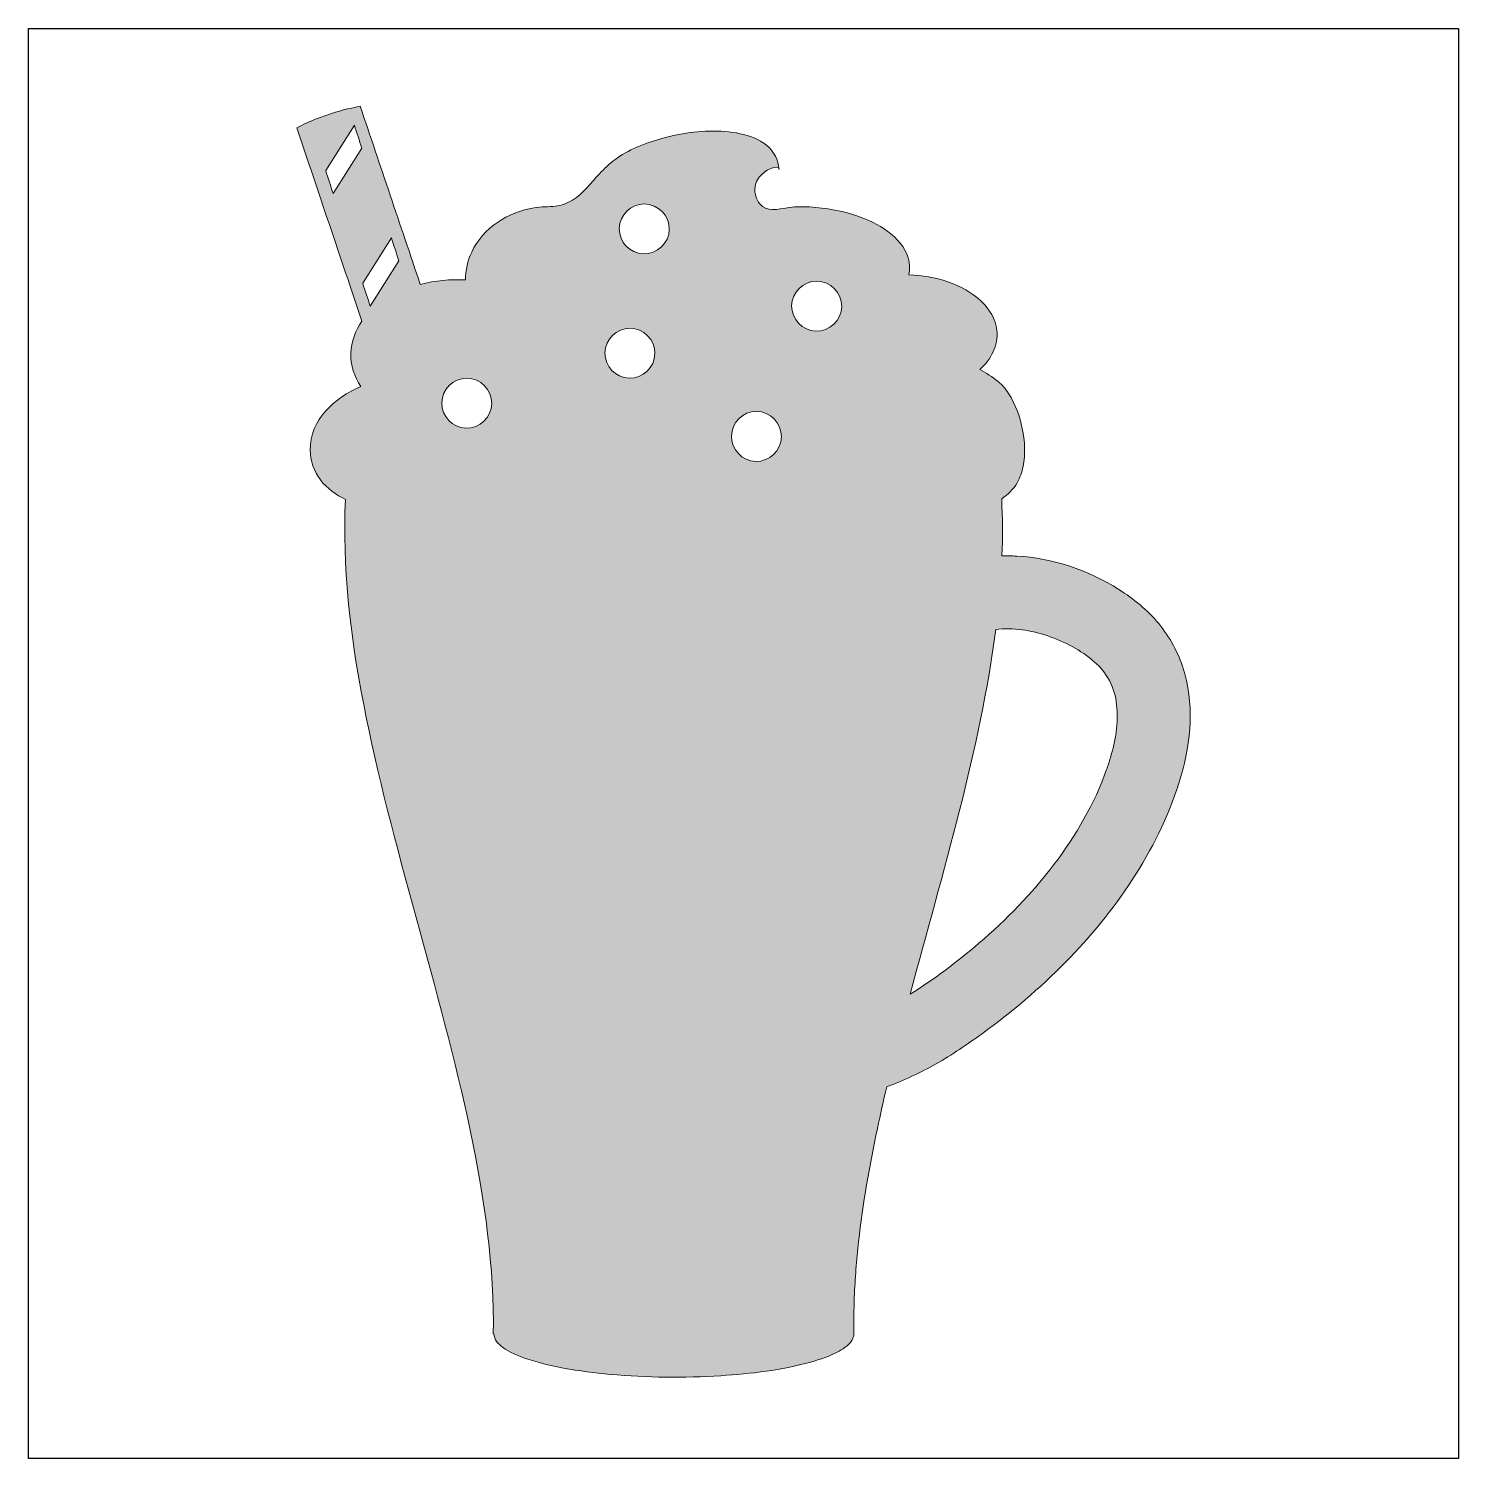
# Model space of a CAD drawing. Header units: inches. Extents: x 0 to 114, y 0 to 114.
import ezdxf

# ---------------------------------------------------------------- set-up
doc = ezdxf.new("R2010")
doc.units = ezdxf.units.IN
doc.header["$MEASUREMENT"] = 0
doc.layers.add('Image Background', color=7, linetype='Continuous')
doc.layers.add('Layer 1', color=7, linetype='Continuous')
picture_1 = doc.add_image_def('image1.png', size_in_pixel=(1350, 1350))

msp = doc.modelspace()

# ---------------------------------------------------------------- hatches: boundary and pattern name
at = {"layer": 'Layer 1', "true_color": 0xd7b276}
h = msp.add_hatch(color=43, dxfattribs=at)
h.dxf.hatch_style = 2
edge = h.paths.add_edge_path()
edge.add_spline(control_points=[(90.34, 66.73), (89.44, 67.82), (88.34, 68.71), (87.15, 69.46), (84.72, 71), (81.87, 71.98), (78.99, 72.13), (78.6, 72.15), (78.2, 72.16), (77.81, 72.15), (77.87, 73.68), (77.86, 75.21), (77.79, 76.71), (78.29, 77.05), (78.73, 77.48), (79.03, 78), (79.25, 78.4), (79.4, 78.84), (79.5, 79.29), (79.7, 80.29), (79.65, 81.34), (79.44, 82.33), (79.24, 83.31), (78.89, 84.28), (78.34, 85.12), (78.11, 85.48), (77.83, 85.83), (77.5, 86.1), (77.05, 86.46), (76.54, 86.77), (76.05, 87.05), (76.93, 87.85), (77.55, 88.97), (77.41, 90.18), (77.31, 91.08), (76.81, 91.87), (76.17, 92.48), (74.66, 93.93), (72.43, 94.53), (70.38, 94.62), (70.77, 96.55), (69.07, 98.02), (67.52, 98.79), (66.47, 99.32), (65.32, 99.65), (64.16, 99.85), (63.51, 99.96), (62.85, 100.03), (62.19, 100.05), (61.67, 100.08), (61.16, 100.06), (60.64, 99.98), (59.93, 99.86), (58.98, 99.61), (58.46, 100.28), (58.18, 100.64), (58.01, 101.19), (58.07, 101.64), (58.12, 102.04), (58.35, 102.4), (58.65, 102.67), (58.89, 102.89), (59.19, 103.09), (59.51, 103.18), (59.66, 103.22), (59.98, 103.27), (60, 103.04), (59.93, 103.8), (59.59, 104.49), (59, 104.98), (58.39, 105.47), (57.63, 105.74), (56.88, 105.9), (55.28, 106.23), (53.57, 106.14), (51.98, 105.84), (50.83, 105.62), (49.69, 105.28), (48.61, 104.81), (48, 104.54), (47.4, 104.22), (46.86, 103.82), (46.41, 103.49), (46.01, 103.1), (45.63, 102.69), (44.95, 101.96), (44.34, 101.13), (43.49, 100.59), (43.07, 100.33), (42.6, 100.16), (42.11, 100.1), (41.83, 100.06), (41.56, 100.07), (41.28, 100.06), (40.99, 100.05), (40.7, 100.02), (40.41, 99.97), (38.32, 99.64), (36.33, 98.38), (35.42, 96.43), (35.09, 95.74), (34.93, 94.98), (34.93, 94.21), (33.71, 94.28), (32.49, 94.16), (31.31, 93.85), (29.71, 98.6), (28.11, 103.35), (26.51, 108.09), (24.67, 107.74), (23.12, 107.22), (21.44, 106.38), (23.17, 101.22), (24.91, 96.06), (26.65, 90.9), (26.12, 90.15), (25.79, 89.27), (25.76, 88.34), (25.73, 87.39), (26.04, 86.47), (26.56, 85.68), (24.48, 84.8), (22.49, 83.03), (22.51, 80.61), (22.52, 79.75), (22.81, 78.91), (23.33, 78.22), (23.85, 77.54), (24.56, 77.02), (25.33, 76.66), (24.29, 55.54), (37.49, 30.88), (37.15, 9.95), (37.17, 9.95), (37.18, 9.95), (37.2, 9.95), (37.2, 9.5), (37.55, 9.14), (37.89, 8.89), (38.46, 8.47), (39.15, 8.19), (39.82, 7.96), (40.78, 7.64), (41.77, 7.41), (42.76, 7.22), (44, 6.99), (45.26, 6.83), (46.51, 6.72), (49.44, 6.45), (52.39, 6.43), (55.33, 6.61), (57.74, 6.77), (60.18, 7.05), (62.52, 7.7), (63.3, 7.92), (64.08, 8.18), (64.79, 8.58), (65.22, 8.81), (65.7, 9.13), (65.9, 9.6), (65.94, 9.69), (65.96, 9.78), (65.97, 9.87), (66, 10.15), (65.97, 10.45), (65.97, 10.73), (65.97, 11.45), (65.98, 12.18), (66.01, 12.9), (66.07, 14.38), (66.19, 15.85), (66.35, 17.32), (66.69, 20.36), (67.22, 23.38), (67.86, 26.38), (68.09, 27.49), (68.34, 28.6), (68.6, 29.7), (69.95, 30.23), (71.28, 30.82), (72.55, 31.54), (73.82, 32.26), (75.03, 33.1), (76.22, 33.95), (78.59, 35.67), (80.84, 37.58), (82.89, 39.67), (84.88, 41.68), (86.69, 43.88), (88.23, 46.25), (89.79, 48.65), (91.1, 51.25), (91.96, 53.98), (92.84, 56.78), (93.22, 59.84), (92.43, 62.72), (92.4, 62.83), (92.36, 62.95), (92.33, 63.07), (91.91, 64.41), (91.23, 65.65), (90.34, 66.73)], knot_values=[0, 0, 0, 0, 1, 1, 1, 2, 2, 2, 3, 3, 3, 4, 4, 4, 5, 5, 5, 6, 6, 6, 7, 7, 7, 8, 8, 8, 9, 9, 9, 10, 10, 10, 11, 11, 11, 12, 12, 12, 13, 13, 13, 14, 14, 14, 15, 15, 15, 16, 16, 16, 17, 17, 17, 18, 18, 18, 19, 19, 19, 20, 20, 20, 21, 21, 21, 22, 22, 22, 23, 23, 23, 24, 24, 24, 25, 25, 25, 26, 26, 26, 27, 27, 27, 28, 28, 28, 29, 29, 29, 30, 30, 30, 31, 31, 31, 32, 32, 32, 33, 33, 33, 34, 34, 34, 35, 35, 35, 36, 36, 36, 37, 37, 37, 38, 38, 38, 39, 39, 39, 40, 40, 40, 41, 41, 41, 42, 42, 42, 43, 43, 43, 44, 44, 44, 45, 45, 45, 46, 46, 46, 47, 47, 47, 48, 48, 48, 49, 49, 49, 50, 50, 50, 51, 51, 51, 52, 52, 52, 53, 53, 53, 54, 54, 54, 55, 55, 55, 56, 56, 56, 57, 57, 57, 58, 58, 58, 59, 59, 59, 60, 60, 60, 61, 61, 61, 62, 62, 62, 63, 63, 63, 64, 64, 64, 65, 65, 65, 66, 66, 66, 67, 67, 67, 67], degree=3, periodic=1)
edge = h.paths.add_edge_path()
edge.add_spline(control_points=[(65, 92.08), (64.98, 90.98), (64.03, 90.08), (62.93, 90.12), (61.86, 90.15), (60.99, 91.07), (61, 92.15), (61.02, 93.22), (61.93, 94.11), (63, 94.11), (64.1, 94.11), (65.01, 93.18), (65, 92.08)], knot_values=[0, 0, 0, 0, 1, 1, 1, 2, 2, 2, 3, 3, 3, 4, 4, 4, 4], degree=3, periodic=1)
edge = h.paths.add_edge_path()
edge.add_spline(control_points=[(60.18, 81.67), (60.16, 80.57), (59.22, 79.67), (58.12, 79.7), (57.04, 79.74), (56.17, 80.66), (56.19, 81.73), (56.21, 82.81), (57.11, 83.7), (58.19, 83.7), (59.29, 83.7), (60.2, 82.77), (60.18, 81.67)], knot_values=[0, 0, 0, 0, 1, 1, 1, 2, 2, 2, 3, 3, 3, 4, 4, 4, 4], degree=3, periodic=1)
edge = h.paths.add_edge_path()
edge.add_spline(control_points=[(51.22, 98.25), (51.2, 97.15), (50.25, 96.25), (49.15, 96.29), (48.08, 96.32), (47.2, 97.24), (47.22, 98.32), (47.24, 99.4), (48.14, 100.28), (49.22, 100.28), (50.32, 100.28), (51.23, 99.35), (51.22, 98.25)], knot_values=[0, 0, 0, 0, 1, 1, 1, 2, 2, 2, 3, 3, 3, 4, 4, 4, 4], degree=3, periodic=1)
edge = h.paths.add_edge_path()
edge.add_spline(control_points=[(50.07, 88.32), (50.05, 87.21), (49.1, 86.32), (48, 86.35), (46.93, 86.39), (46.06, 87.31), (46.07, 88.38), (46.09, 89.46), (47, 90.35), (48.07, 90.35), (49.17, 90.35), (50.08, 89.42), (50.07, 88.32)], knot_values=[0, 0, 0, 0, 1, 1, 1, 2, 2, 2, 3, 3, 3, 4, 4, 4, 4], degree=3, periodic=1)
edge = h.paths.add_edge_path()
edge.add_spline(control_points=[(37.02, 84.32), (37, 83.22), (36.06, 82.32), (34.96, 82.36), (33.88, 82.39), (33.01, 83.31), (33.03, 84.39), (33.04, 85.46), (33.95, 86.35), (35.02, 86.35), (36.12, 86.35), (37.04, 85.42), (37.02, 84.32)], knot_values=[0, 0, 0, 0, 1, 1, 1, 2, 2, 2, 3, 3, 3, 4, 4, 4, 4], degree=3, periodic=1)
edge = h.paths.add_edge_path()
edge.add_spline(control_points=[(29.6, 95.74), (29.6, 95.74), (27.31, 92.11), (27.31, 92.11), (27.11, 92.72), (26.91, 93.34), (26.71, 93.95), (26.71, 93.95), (29, 97.58), (29, 97.58), (29.2, 96.97), (29.4, 96.36), (29.6, 95.74)], knot_values=[0, 0, 0, 0, 1, 1, 1, 2, 2, 2, 3, 3, 3, 4, 4, 4, 4], degree=3, periodic=1)
edge = h.paths.add_edge_path()
edge.add_spline(control_points=[(23.75, 102.95), (23.75, 102.95), (26.04, 106.58), (26.04, 106.58), (26.24, 105.97), (26.44, 105.36), (26.64, 104.75), (26.64, 104.75), (24.35, 101.11), (24.35, 101.11), (24.15, 101.73), (23.95, 102.34), (23.75, 102.95)], knot_values=[0, 0, 0, 0, 1, 1, 1, 2, 2, 2, 3, 3, 3, 4, 4, 4, 4], degree=3, periodic=1)
edge = h.paths.add_edge_path()
edge.add_spline(control_points=[(81.97, 47.48), (80.22, 45.16), (78.17, 43.07), (75.97, 41.18), (74.23, 39.69), (72.4, 38.32), (70.47, 37.1), (73.09, 46.87), (76.1, 56.78), (77.31, 66.25), (78.7, 66.45), (80.15, 66.2), (81.48, 65.75), (82.81, 65.3), (84.13, 64.61), (85.19, 63.68), (85.68, 63.26), (86.1, 62.75), (86.4, 62.18), (86.72, 61.58), (86.91, 60.91), (86.98, 60.23), (87.15, 58.81), (86.88, 57.36), (86.48, 56.01), (86.39, 55.69), (86.29, 55.38), (86.18, 55.07), (85.21, 52.34), (83.72, 49.79), (81.97, 47.48)], knot_values=[0, 0, 0, 0, 1, 1, 1, 2, 2, 2, 3, 3, 3, 4, 4, 4, 5, 5, 5, 6, 6, 6, 7, 7, 7, 8, 8, 8, 9, 9, 9, 10, 10, 10, 10], degree=3, periodic=1)

# ---------------------------------------------------------------- linework, layer by layer
at = {"layer": 'Layer 1', "lineweight": 0}
for points, knots in [([(90.34, 66.73), (89.44, 67.82), (88.34, 68.71), (87.15, 69.46), (84.72, 71), (81.87, 71.98), (78.99, 72.13), (78.6, 72.15), (78.2, 72.16), (77.81, 72.15), (77.87, 73.68), (77.86, 75.21), (77.79, 76.71), (78.29, 77.05), (78.73, 77.48), (79.03, 78), (79.25, 78.4), (79.4, 78.84), (79.5, 79.29), (79.7, 80.29), (79.65, 81.34), (79.44, 82.33), (79.24, 83.31), (78.89, 84.28), (78.34, 85.12), (78.11, 85.48), (77.83, 85.83), (77.5, 86.1), (77.05, 86.46), (76.54, 86.77), (76.05, 87.05), (76.93, 87.85), (77.55, 88.97), (77.41, 90.18), (77.31, 91.08), (76.81, 91.87), (76.17, 92.48), (74.66, 93.93), (72.43, 94.53), (70.38, 94.62), (70.77, 96.55), (69.07, 98.02), (67.52, 98.79), (66.47, 99.32), (65.32, 99.65), (64.16, 99.85), (63.51, 99.96), (62.85, 100.03), (62.19, 100.05), (61.67, 100.08), (61.16, 100.06), (60.64, 99.98), (59.93, 99.86), (58.98, 99.61), (58.46, 100.28), (58.18, 100.64), (58.01, 101.19), (58.07, 101.64), (58.12, 102.04), (58.35, 102.4), (58.65, 102.67), (58.89, 102.89), (59.19, 103.09), (59.51, 103.18), (59.66, 103.22), (59.98, 103.27), (60, 103.04), (59.93, 103.8), (59.59, 104.49), (59, 104.98), (58.39, 105.47), (57.63, 105.74), (56.88, 105.9), (55.28, 106.23), (53.57, 106.14), (51.98, 105.84), (50.83, 105.62), (49.69, 105.28), (48.61, 104.81), (48, 104.54), (47.4, 104.22), (46.86, 103.82), (46.41, 103.49), (46.01, 103.1), (45.63, 102.69), (44.95, 101.96), (44.34, 101.13), (43.49, 100.59), (43.07, 100.33), (42.6, 100.16), (42.11, 100.1), (41.83, 100.06), (41.56, 100.07), (41.28, 100.06), (40.99, 100.05), (40.7, 100.02), (40.41, 99.97), (38.32, 99.64), (36.33, 98.38), (35.42, 96.43), (35.09, 95.74), (34.93, 94.98), (34.93, 94.21), (33.71, 94.28), (32.49, 94.16), (31.31, 93.85), (29.71, 98.6), (28.11, 103.35), (26.51, 108.09), (24.67, 107.74), (23.12, 107.22), (21.44, 106.38), (23.17, 101.22), (24.91, 96.06), (26.65, 90.9), (26.12, 90.15), (25.79, 89.27), (25.76, 88.34), (25.73, 87.39), (26.04, 86.47), (26.56, 85.68), (24.48, 84.8), (22.49, 83.03), (22.51, 80.61), (22.52, 79.75), (22.81, 78.91), (23.33, 78.22), (23.85, 77.54), (24.56, 77.02), (25.33, 76.66), (24.29, 55.54), (37.49, 30.88), (37.15, 9.95), (37.17, 9.95), (37.18, 9.95), (37.2, 9.95), (37.2, 9.5), (37.55, 9.14), (37.89, 8.89), (38.46, 8.47), (39.15, 8.19), (39.82, 7.96), (40.78, 7.64), (41.77, 7.41), (42.76, 7.22), (44, 6.99), (45.26, 6.83), (46.51, 6.72), (49.44, 6.45), (52.39, 6.43), (55.33, 6.61), (57.74, 6.77), (60.18, 7.05), (62.52, 7.7), (63.3, 7.92), (64.08, 8.18), (64.79, 8.58), (65.22, 8.81), (65.7, 9.13), (65.9, 9.6), (65.94, 9.69), (65.96, 9.78), (65.97, 9.87), (66, 10.15), (65.97, 10.45), (65.97, 10.73), (65.97, 11.45), (65.98, 12.18), (66.01, 12.9), (66.07, 14.38), (66.19, 15.85), (66.35, 17.32), (66.69, 20.36), (67.22, 23.38), (67.86, 26.38), (68.09, 27.49), (68.34, 28.6), (68.6, 29.7), (69.95, 30.23), (71.28, 30.82), (72.55, 31.54), (73.82, 32.26), (75.03, 33.1), (76.22, 33.95), (78.59, 35.67), (80.84, 37.58), (82.89, 39.67), (84.88, 41.68), (86.69, 43.88), (88.23, 46.25), (89.79, 48.65), (91.1, 51.25), (91.96, 53.98), (92.84, 56.78), (93.22, 59.84), (92.43, 62.72), (92.4, 62.83), (92.36, 62.95), (92.33, 63.07), (91.91, 64.41), (91.23, 65.65), (90.34, 66.73)], [0, 0, 0, 0, 1, 1, 1, 2, 2, 2, 3, 3, 3, 4, 4, 4, 5, 5, 5, 6, 6, 6, 7, 7, 7, 8, 8, 8, 9, 9, 9, 10, 10, 10, 11, 11, 11, 12, 12, 12, 13, 13, 13, 14, 14, 14, 15, 15, 15, 16, 16, 16, 17, 17, 17, 18, 18, 18, 19, 19, 19, 20, 20, 20, 21, 21, 21, 22, 22, 22, 23, 23, 23, 24, 24, 24, 25, 25, 25, 26, 26, 26, 27, 27, 27, 28, 28, 28, 29, 29, 29, 30, 30, 30, 31, 31, 31, 32, 32, 32, 33, 33, 33, 34, 34, 34, 35, 35, 35, 36, 36, 36, 37, 37, 37, 38, 38, 38, 39, 39, 39, 40, 40, 40, 41, 41, 41, 42, 42, 42, 43, 43, 43, 44, 44, 44, 45, 45, 45, 46, 46, 46, 47, 47, 47, 48, 48, 48, 49, 49, 49, 50, 50, 50, 51, 51, 51, 52, 52, 52, 53, 53, 53, 54, 54, 54, 55, 55, 55, 56, 56, 56, 57, 57, 57, 58, 58, 58, 59, 59, 59, 60, 60, 60, 61, 61, 61, 62, 62, 62, 63, 63, 63, 64, 64, 64, 65, 65, 65, 66, 66, 66, 67, 67, 67, 67]), ([(23.75, 102.95), (23.75, 102.95), (26.04, 106.58), (26.04, 106.58), (26.24, 105.97), (26.44, 105.36), (26.64, 104.75), (26.64, 104.75), (24.35, 101.11), (24.35, 101.11), (24.15, 101.73), (23.95, 102.34), (23.75, 102.95)], [0, 0, 0, 0, 1, 1, 1, 2, 2, 2, 3, 3, 3, 4, 4, 4, 4]), ([(51.22, 98.25), (51.2, 97.15), (50.25, 96.25), (49.15, 96.29), (48.08, 96.32), (47.2, 97.24), (47.22, 98.32), (47.24, 99.4), (48.14, 100.28), (49.22, 100.28), (50.32, 100.28), (51.23, 99.35), (51.22, 98.25)], [0, 0, 0, 0, 1, 1, 1, 2, 2, 2, 3, 3, 3, 4, 4, 4, 4]), ([(29.6, 95.74), (29.6, 95.74), (27.31, 92.11), (27.31, 92.11), (27.11, 92.72), (26.91, 93.34), (26.71, 93.95), (26.71, 93.95), (29, 97.58), (29, 97.58), (29.2, 96.97), (29.4, 96.36), (29.6, 95.74)], [0, 0, 0, 0, 1, 1, 1, 2, 2, 2, 3, 3, 3, 4, 4, 4, 4]), ([(65, 92.08), (64.98, 90.98), (64.03, 90.08), (62.93, 90.12), (61.86, 90.15), (60.99, 91.07), (61, 92.15), (61.02, 93.22), (61.93, 94.11), (63, 94.11), (64.1, 94.11), (65.01, 93.18), (65, 92.08)], [0, 0, 0, 0, 1, 1, 1, 2, 2, 2, 3, 3, 3, 4, 4, 4, 4]), ([(50.07, 88.32), (50.05, 87.21), (49.1, 86.32), (48, 86.35), (46.93, 86.39), (46.06, 87.31), (46.07, 88.38), (46.09, 89.46), (47, 90.35), (48.07, 90.35), (49.17, 90.35), (50.08, 89.42), (50.07, 88.32)], [0, 0, 0, 0, 1, 1, 1, 2, 2, 2, 3, 3, 3, 4, 4, 4, 4]), ([(37.02, 84.32), (37, 83.22), (36.06, 82.32), (34.96, 82.36), (33.88, 82.39), (33.01, 83.31), (33.03, 84.39), (33.04, 85.46), (33.95, 86.35), (35.02, 86.35), (36.12, 86.35), (37.04, 85.42), (37.02, 84.32)], [0, 0, 0, 0, 1, 1, 1, 2, 2, 2, 3, 3, 3, 4, 4, 4, 4]), ([(60.18, 81.67), (60.16, 80.57), (59.22, 79.67), (58.12, 79.7), (57.04, 79.74), (56.17, 80.66), (56.19, 81.73), (56.21, 82.81), (57.11, 83.7), (58.19, 83.7), (59.29, 83.7), (60.2, 82.77), (60.18, 81.67)], [0, 0, 0, 0, 1, 1, 1, 2, 2, 2, 3, 3, 3, 4, 4, 4, 4]), ([(81.97, 47.48), (80.22, 45.16), (78.17, 43.07), (75.97, 41.18), (74.23, 39.69), (72.4, 38.32), (70.47, 37.1), (73.09, 46.87), (76.1, 56.78), (77.31, 66.25), (78.7, 66.45), (80.15, 66.2), (81.48, 65.75), (82.81, 65.3), (84.13, 64.61), (85.19, 63.68), (85.68, 63.26), (86.1, 62.75), (86.4, 62.18), (86.72, 61.58), (86.91, 60.91), (86.98, 60.23), (87.15, 58.81), (86.88, 57.36), (86.48, 56.01), (86.39, 55.69), (86.29, 55.38), (86.18, 55.07), (85.21, 52.34), (83.72, 49.79), (81.97, 47.48)], [0, 0, 0, 0, 1, 1, 1, 2, 2, 2, 3, 3, 3, 4, 4, 4, 5, 5, 5, 6, 6, 6, 7, 7, 7, 8, 8, 8, 9, 9, 9, 10, 10, 10, 10])]:
    msp.add_open_spline(points, degree=3, knots=knots, dxfattribs=at)

# ---------------------------------------------------------------- pictures from other files: only their frames are drawn
at = {"layer": 'Image Background'}
image = msp.add_image(picture_1, insert=(0, 0), size_in_units=(114.3, 114.3), dxfattribs=at)

doc.saveas('drawing.dxf')
